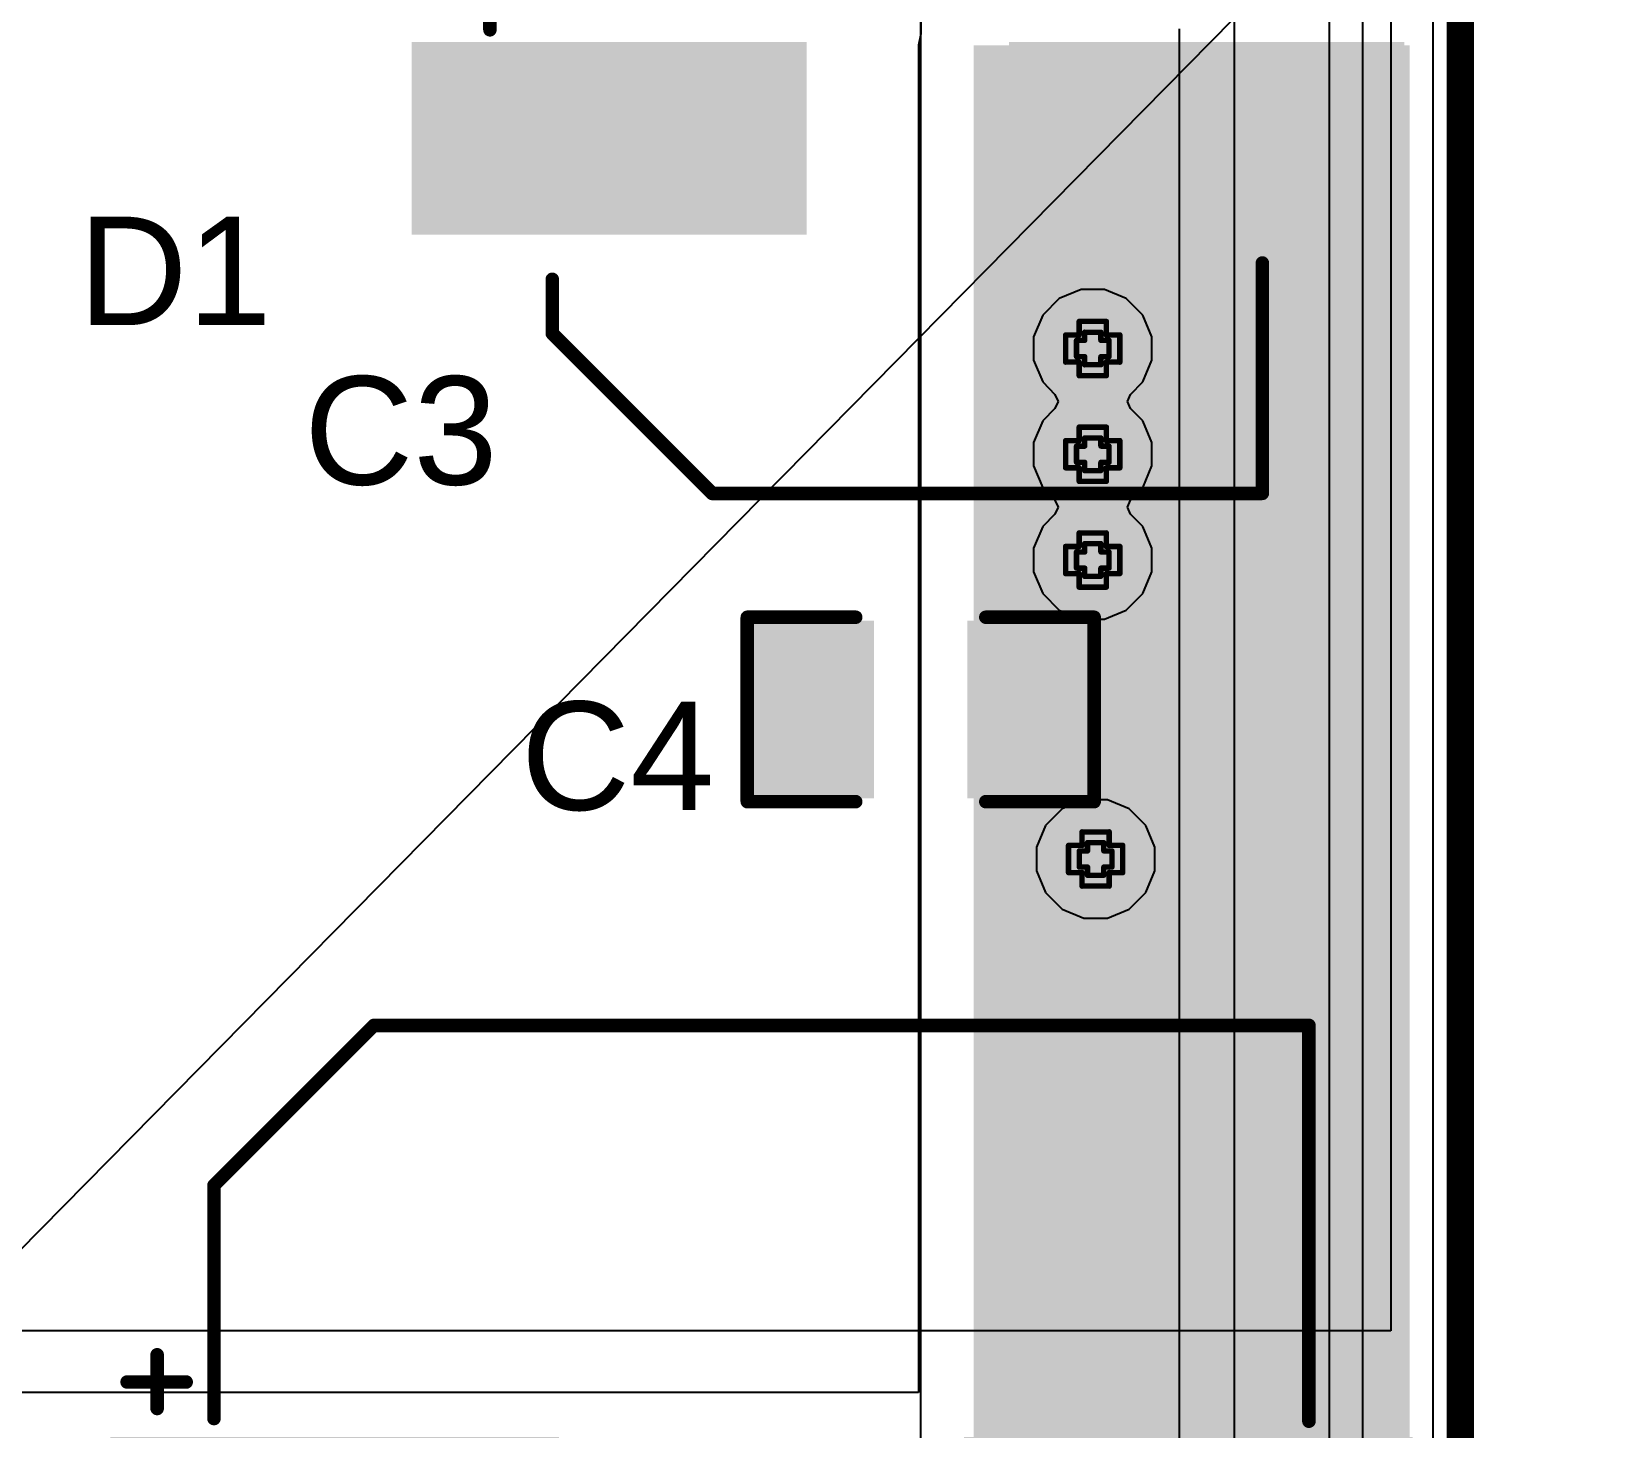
# Model space of a CAD drawing. Header units: inches. Extents: x -3 to 5259, y -3 to 5282.
# Drawn here: x 133.88 to 148.54, y 80.82 to 93.91 of the extents above; entities that cross this region are included whole.
import ezdxf

# ---------------------------------------------------------------- set-up
doc = ezdxf.new("R2010")
doc.units = ezdxf.units.IN
for name, color, linetype in [('Board Outline', 216, 'Continuous'), ('Bottom Layer', 5, 'Continuous'), ('Bottom Solder', 6, 'Continuous'), ('Drill Drawing', 1, 'Continuous'), ('Layer 1', 16, 'Continuous'), ('Layer 2', 76, 'Continuous'), ('Top Layer', 1, 'Continuous'), ('Top Overlay', 2, 'Continuous'), ('Top Paste', 8, 'Continuous'), ('Top Solder', 216, 'Continuous'), ('Via Holes', 16, 'Continuous')]:
    doc.layers.add(name, color=color, linetype=linetype)
doc.styles.add('Arial', font='', dxfattribs={"height": 0.2})
doc.styles.get('Arial').set_extended_font_data('Arial')

# ---------------------------------------------------------------- blocks, each defined once
blk = doc.blocks.new('SON_8_5_6__166')
at = {"layer": 'Top Solder'}
blk.add_line((0.323, 2.338), (-5201.151, 5129.383), dxfattribs=at)
blk = doc.blocks.new('C___0805_279')
at = {"layer": 'Top Layer'}
for points in [[(-1.524, 0.762), (-0.508, 0.762), (-0.508, -0.762), (-1.524, -0.762)], [(0.508, 0.762), (1.524, 0.762), (1.524, -0.762), (0.508, -0.762)]]:
    blk.add_hatch(color=1, dxfattribs=at).paths.add_polyline_path(points)
at = {"layer": 'Top Paste'}
for points in [[(-1.524, 0.762), (-0.508, 0.762), (-0.508, -0.762), (-1.524, -0.762)], [(0.508, 0.762), (1.524, 0.762), (1.524, -0.762), (0.508, -0.762)]]:
    blk.add_hatch(color=8, dxfattribs=at).paths.add_polyline_path(points)
at = {"layer": 'Top Solder'}
for points in [[(-1.594, 0.832), (-0.438, 0.832), (-0.438, -0.832), (-1.594, -0.832)], [(0.438, 0.832), (1.594, 0.832), (1.594, -0.832), (0.438, -0.832)]]:
    blk.add_hatch(color=216, dxfattribs=at).paths.add_polyline_path(points)
at = {"layer": 'Top Overlay'}
for points in [[(-1.626, 0.864, 0.127, 0.127, 0), (-1.626, -0.864, 0.127, 0.127, 0)], [(-0.61, 0.864, 0.127, 0.127, 0), (-1.626, 0.864, 0.127, 0.127, 0)], [(1.626, 0.864, 0.127, 0.127, 0), (0.61, 0.864, 0.127, 0.127, 0)], [(1.626, 0.864, 0.127, 0.127, 0), (1.626, -0.864, 0.127, 0.127, 0)], [(-0.61, -0.864, 0.127, 0.127, 0), (-1.626, -0.864, 0.127, 0.127, 0)], [(1.626, -0.864, 0.127, 0.127, 0), (0.61, -0.864, 0.127, 0.127, 0)]]:
    blk.add_lwpolyline(points, format="xyseb", dxfattribs=at)
for points in [[(-1.657, 0.864, 0.0635, 0.0635, 1), (-1.594, 0.864, 0.0635, 0.0635, 1)], [(-1.657, 0.864, 0.0635, 0.0635, 1), (-1.594, 0.864, 0.0635, 0.0635, 1)], [(-0.641, 0.864, 0.0635, 0.0635, 1), (-0.578, 0.864, 0.0635, 0.0635, 1)], [(0.578, 0.864, 0.0635, 0.0635, 1), (0.641, 0.864, 0.0635, 0.0635, 1)], [(1.594, 0.864, 0.0635, 0.0635, 1), (1.657, 0.864, 0.0635, 0.0635, 1)], [(1.594, 0.864, 0.0635, 0.0635, 1), (1.657, 0.864, 0.0635, 0.0635, 1)], [(-1.657, -0.864, 0.0635, 0.0635, 1), (-1.594, -0.864, 0.0635, 0.0635, 1)], [(-1.657, -0.864, 0.0635, 0.0635, 1), (-1.594, -0.864, 0.0635, 0.0635, 1)], [(-0.641, -0.864, 0.0635, 0.0635, 1), (-0.578, -0.864, 0.0635, 0.0635, 1)], [(0.578, -0.864, 0.0635, 0.0635, 1), (0.641, -0.864, 0.0635, 0.0635, 1)], [(1.594, -0.864, 0.0635, 0.0635, 1), (1.657, -0.864, 0.0635, 0.0635, 1)], [(1.594, -0.864, 0.0635, 0.0635, 1), (1.657, -0.864, 0.0635, 0.0635, 1)]]:
    blk.add_lwpolyline(points, format="xyseb", close=True, dxfattribs=at)
blk = doc.blocks.new('RVT1H470M0607_280')
at = {"layer": 'Top Layer'}
for points in [[(-4.55, 0.8), (-1.05, 0.8), (-1.05, -0.8), (-4.55, -0.8)], [(1.05, 0.8), (4.55, 0.8), (4.55, -0.8), (1.05, -0.8)]]:
    blk.add_hatch(color=1, dxfattribs=at).paths.add_polyline_path(points)
at = {"layer": 'Top Paste'}
for points in [[(-4.55, 0.8), (-1.05, 0.8), (-1.05, -0.8), (-4.55, -0.8)], [(1.05, 0.8), (4.55, 0.8), (4.55, -0.8), (1.05, -0.8)]]:
    blk.add_hatch(color=8, dxfattribs=at).paths.add_polyline_path(points)
at = {"layer": 'Top Solder'}
for points in [[(-4.652, 0.902), (-0.948, 0.902), (-0.948, -0.902), (-4.652, -0.902)], [(0.948, 0.902), (4.652, 0.902), (4.652, -0.902), (0.948, -0.902)]]:
    blk.add_hatch(color=216, dxfattribs=at).paths.add_polyline_path(points)
at = {"layer": 'Top Overlay'}
for points in [[(-3.333, 1.829, 0.127, 0.127, 0), (-1.835, 3.327, 0.127, 0.127, 0)], [(-1.835, 3.327, 0.127, 0.127, 0), (3.321, 3.327, 0.127, 0.127, 0)], [(3.321, 1.168, 0.127, 0.127, 0), (3.321, 3.327, 0.127, 0.127, 0)], [(-3.918, 1.016, 0.127, 0.127, 0), (-3.918, 1.727, 0.127, 0.127, 0)], [(-3.333, 1.321, 0.127, 0.127, 0), (-3.333, 1.829, 0.127, 0.127, 0)], [(-4.273, 1.372, 0.127, 0.127, 0), (-3.562, 1.372, 0.127, 0.127, 0)], [(3.321, -3.327, 0.127, 0.127, 0), (3.321, -1.168, 0.127, 0.127, 0)], [(-3.333, -1.829, 0.127, 0.127, 0), (-3.333, -1.321, 0.127, 0.127, 0)], [(-3.333, -1.829, 0.127, 0.127, 0), (-1.835, -3.327, 0.127, 0.127, 0)], [(-1.835, -3.327, 0.127, 0.127, 0), (3.321, -3.327, 0.127, 0.127, 0)]]:
    blk.add_lwpolyline(points, format="xyseb", dxfattribs=at)
for points in [[(-1.867, 3.327, 0.0635, 0.0635, 1), (-1.803, 3.327, 0.0635, 0.0635, 1)], [(-1.867, 3.327, 0.0635, 0.0635, 1), (-1.803, 3.327, 0.0635, 0.0635, 1)], [(3.29, 3.327, 0.0635, 0.0635, 1), (3.353, 3.327, 0.0635, 0.0635, 1)], [(3.29, 3.327, 0.0635, 0.0635, 1), (3.353, 3.327, 0.0635, 0.0635, 1)], [(-3.949, 1.727, 0.0635, 0.0635, 1), (-3.886, 1.727, 0.0635, 0.0635, 1)], [(-3.365, 1.829, 0.0635, 0.0635, 1), (-3.302, 1.829, 0.0635, 0.0635, 1)], [(-3.365, 1.829, 0.0635, 0.0635, 1), (-3.302, 1.829, 0.0635, 0.0635, 1)], [(-4.305, 1.372, 0.0635, 0.0635, 1), (-4.241, 1.372, 0.0635, 0.0635, 1)], [(-3.594, 1.372, 0.0635, 0.0635, 1), (-3.53, 1.372, 0.0635, 0.0635, 1)], [(-3.365, 1.321, 0.0635, 0.0635, 1), (-3.302, 1.321, 0.0635, 0.0635, 1)], [(3.29, 1.168, 0.0635, 0.0635, 1), (3.353, 1.168, 0.0635, 0.0635, 1)], [(-3.949, 1.016, 0.0635, 0.0635, 1), (-3.886, 1.016, 0.0635, 0.0635, 1)], [(3.29, -1.168, 0.0635, 0.0635, 1), (3.353, -1.168, 0.0635, 0.0635, 1)], [(-3.365, -1.321, 0.0635, 0.0635, 1), (-3.302, -1.321, 0.0635, 0.0635, 1)], [(-3.365, -1.829, 0.0635, 0.0635, 1), (-3.302, -1.829, 0.0635, 0.0635, 1)], [(-3.365, -1.829, 0.0635, 0.0635, 1), (-3.302, -1.829, 0.0635, 0.0635, 1)], [(-1.867, -3.327, 0.0635, 0.0635, 1), (-1.803, -3.327, 0.0635, 0.0635, 1)], [(-1.867, -3.327, 0.0635, 0.0635, 1), (-1.803, -3.327, 0.0635, 0.0635, 1)], [(3.29, -3.327, 0.0635, 0.0635, 1), (3.353, -3.327, 0.0635, 0.0635, 1)], [(3.29, -3.327, 0.0635, 0.0635, 1), (3.353, -3.327, 0.0635, 0.0635, 1)]]:
    blk.add_lwpolyline(points, format="xyseb", close=True, dxfattribs=at)
blk = doc.blocks.new('UCD_220_F_10__D___282')
at = {"layer": 'Top Layer'}
for points in [[(-6, 1.25), (-2, 1.25), (-2, -1.25), (-6, -1.25)], [(2, 1.25), (6, 1.25), (6, -1.25), (2, -1.25)]]:
    blk.add_hatch(color=1, dxfattribs=at).paths.add_polyline_path(points)
at = {"layer": 'Top Paste'}
for points in [[(-6, 1.25), (-2, 1.25), (-2, -1.25), (-6, -1.25)], [(2, 1.25), (6, 1.25), (6, -1.25), (2, -1.25)]]:
    blk.add_hatch(color=8, dxfattribs=at).paths.add_polyline_path(points)
at = {"layer": 'Top Solder'}
for points in [[(-6.102, 1.352), (-1.898, 1.352), (-1.898, -1.352), (-6.102, -1.352)], [(1.898, 1.352), (6.102, 1.352), (6.102, -1.352), (1.898, -1.352)]]:
    blk.add_hatch(color=216, dxfattribs=at).paths.add_polyline_path(points)
at = {"layer": 'Top Overlay'}
for points in [[(-5.131, 3.708, 0.127, 0.127, 0), (-3.632, 5.207, 0.127, 0.127, 0)], [(-3.632, 5.207, 0.127, 0.127, 0), (5.131, 5.207, 0.127, 0.127, 0)], [(5.131, 1.499, 0.127, 0.127, 0), (5.131, 5.207, 0.127, 0.127, 0)], [(-5.131, 1.524, 0.127, 0.127, 0), (-5.131, 3.708, 0.127, 0.127, 0)], [(-5.664, 1.618, 0.127, 0.127, 0), (-5.664, 2.121, 0.127, 0.127, 0)], [(-5.946, 1.866, 0.127, 0.127, 0), (-5.392, 1.866, 0.127, 0.127, 0)], [(-5.131, -3.708, 0.127, 0.127, 0), (-5.131, -1.524, 0.127, 0.127, 0)], [(5.131, -5.207, 0.127, 0.127, 0), (5.131, -1.499, 0.127, 0.127, 0)], [(-5.131, -3.708, 0.127, 0.127, 0), (-3.632, -5.207, 0.127, 0.127, 0)], [(-3.632, -5.207, 0.127, 0.127, 0), (5.131, -5.207, 0.127, 0.127, 0)]]:
    blk.add_lwpolyline(points, format="xyseb", dxfattribs=at)
for points in [[(-3.664, 5.207, 0.0635, 0.0635, 1), (-3.6, 5.207, 0.0635, 0.0635, 1)], [(-3.664, 5.207, 0.0635, 0.0635, 1), (-3.6, 5.207, 0.0635, 0.0635, 1)], [(5.099, 5.207, 0.0635, 0.0635, 1), (5.163, 5.207, 0.0635, 0.0635, 1)], [(5.099, 5.207, 0.0635, 0.0635, 1), (5.163, 5.207, 0.0635, 0.0635, 1)], [(-5.163, 3.708, 0.0635, 0.0635, 1), (-5.099, 3.708, 0.0635, 0.0635, 1)], [(-5.163, 3.708, 0.0635, 0.0635, 1), (-5.099, 3.708, 0.0635, 0.0635, 1)], [(-5.696, 2.121, 0.0635, 0.0635, 1), (-5.632, 2.121, 0.0635, 0.0635, 1)], [(-5.977, 1.866, 0.0635, 0.0635, 1), (-5.914, 1.866, 0.0635, 0.0635, 1)], [(-5.424, 1.866, 0.0635, 0.0635, 1), (-5.36, 1.866, 0.0635, 0.0635, 1)], [(-5.696, 1.618, 0.0635, 0.0635, 1), (-5.632, 1.618, 0.0635, 0.0635, 1)], [(-5.163, 1.524, 0.0635, 0.0635, 1), (-5.099, 1.524, 0.0635, 0.0635, 1)], [(5.099, 1.499, 0.0635, 0.0635, 1), (5.163, 1.499, 0.0635, 0.0635, 1)], [(-5.163, -1.524, 0.0635, 0.0635, 1), (-5.099, -1.524, 0.0635, 0.0635, 1)], [(5.099, -1.499, 0.0635, 0.0635, 1), (5.163, -1.499, 0.0635, 0.0635, 1)], [(-5.163, -3.708, 0.0635, 0.0635, 1), (-5.099, -3.708, 0.0635, 0.0635, 1)], [(-5.163, -3.708, 0.0635, 0.0635, 1), (-5.099, -3.708, 0.0635, 0.0635, 1)], [(-3.664, -5.207, 0.0635, 0.0635, 1), (-3.6, -5.207, 0.0635, 0.0635, 1)], [(-3.664, -5.207, 0.0635, 0.0635, 1), (-3.6, -5.207, 0.0635, 0.0635, 1)], [(5.099, -5.207, 0.0635, 0.0635, 1), (5.163, -5.207, 0.0635, 0.0635, 1)], [(5.099, -5.207, 0.0635, 0.0635, 1), (5.163, -5.207, 0.0635, 0.0635, 1)]]:
    blk.add_lwpolyline(points, format="xyseb", close=True, dxfattribs=at)

msp = doc.modelspace()

# ---------------------------------------------------------------- hatches: boundary and pattern name
at = {"layer": 'Bottom Layer'}
h = msp.add_hatch(color=5, dxfattribs=at)
edge = h.paths.add_edge_path()
edge.add_arc((143.833, 90.937), 0.3, 0, 360)
h = msp.add_hatch(color=5, dxfattribs=at)
edge = h.paths.add_edge_path()
edge.add_arc((143.833, 89.947), 0.3, 0, 360)
h = msp.add_hatch(color=5, dxfattribs=at)
edge = h.paths.add_edge_path()
edge.add_arc((143.833, 88.956), 0.3, 0, 360)
h = msp.add_hatch(color=5, dxfattribs=at)
edge = h.paths.add_edge_path()
edge.add_arc((143.86, 86.155), 0.3, 0, 360)
at = {"layer": 'Bottom Solder'}
h = msp.add_hatch(color=6, dxfattribs=at)
edge = h.paths.add_edge_path()
edge.add_arc((143.833, 90.937), 0.402, 0, 360)
h = msp.add_hatch(color=6, dxfattribs=at)
edge = h.paths.add_edge_path()
edge.add_arc((143.833, 89.947), 0.402, 0, 360)
h = msp.add_hatch(color=6, dxfattribs=at)
edge = h.paths.add_edge_path()
edge.add_arc((143.833, 88.956), 0.402, 0, 360)
h = msp.add_hatch(color=6, dxfattribs=at)
edge = h.paths.add_edge_path()
edge.add_arc((143.86, 86.155), 0.402, 0, 360)
at = {"layer": 'Layer 1'}
h = msp.add_hatch(color=16, dxfattribs=at)
edge = h.paths.add_edge_path()
edge.add_arc((143.833, 90.937), 0.3, 0, 360)
h = msp.add_hatch(color=16, dxfattribs=at)
edge = h.paths.add_edge_path()
edge.add_arc((143.833, 89.947), 0.3, 0, 360)
h = msp.add_hatch(color=16, dxfattribs=at)
edge = h.paths.add_edge_path()
edge.add_arc((143.833, 88.956), 0.3, 0, 360)
h = msp.add_hatch(color=16, dxfattribs=at)
edge = h.paths.add_edge_path()
edge.add_arc((143.86, 86.155), 0.3, 0, 360)
at = {"layer": 'Layer 2'}
h = msp.add_hatch(color=76, dxfattribs=at)
edge = h.paths.add_edge_path()
edge.add_arc((143.833, 90.937), 0.3, 0, 360)
h = msp.add_hatch(color=76, dxfattribs=at)
edge = h.paths.add_edge_path()
edge.add_arc((143.833, 89.947), 0.3, 0, 360)
h = msp.add_hatch(color=76, dxfattribs=at)
edge = h.paths.add_edge_path()
edge.add_arc((143.833, 88.956), 0.3, 0, 360)
h = msp.add_hatch(color=76, dxfattribs=at)
edge = h.paths.add_edge_path()
edge.add_arc((143.86, 86.155), 0.3, 0, 360)
at = {"layer": 'Top Layer'}
msp.add_hatch(color=1, dxfattribs=at).paths.add_polyline_path([(142.717, 67.172), (146.802, 67.172), (146.802, 93.778), (142.717, 93.778)])
h = msp.add_hatch(color=1, dxfattribs=at)
edge = h.paths.add_edge_path()
edge.add_arc((143.833, 90.937), 0.3, 0, 360)
h = msp.add_hatch(color=1, dxfattribs=at)
edge = h.paths.add_edge_path()
edge.add_arc((143.833, 89.947), 0.3, 0, 360)
h = msp.add_hatch(color=1, dxfattribs=at)
edge = h.paths.add_edge_path()
edge.add_arc((143.833, 88.956), 0.3, 0, 360)
h = msp.add_hatch(color=1, dxfattribs=at)
edge = h.paths.add_edge_path()
edge.add_arc((143.86, 86.155), 0.3, 0, 360)
at = {"layer": 'Top Solder'}
h = msp.add_hatch(color=216, dxfattribs=at)
edge = h.paths.add_edge_path()
edge.add_arc((143.833, 90.937), 0.402, 0, 360)
h = msp.add_hatch(color=216, dxfattribs=at)
edge = h.paths.add_edge_path()
edge.add_arc((143.833, 89.947), 0.402, 0, 360)
h = msp.add_hatch(color=216, dxfattribs=at)
edge = h.paths.add_edge_path()
edge.add_arc((143.833, 88.956), 0.402, 0, 360)
h = msp.add_hatch(color=216, dxfattribs=at)
edge = h.paths.add_edge_path()
edge.add_arc((143.86, 86.155), 0.402, 0, 360)
at = {"layer": 'Via Holes'}
h = msp.add_hatch(color=7, dxfattribs=at)
edge = h.paths.add_edge_path()
edge.add_arc((143.833, 90.937), 0.15, 0, 360)
h = msp.add_hatch(color=7, dxfattribs=at)
edge = h.paths.add_edge_path()
edge.add_arc((143.833, 89.947), 0.15, 0, 360)
h = msp.add_hatch(color=7, dxfattribs=at)
edge = h.paths.add_edge_path()
edge.add_arc((143.833, 88.956), 0.15, 0, 360)
h = msp.add_hatch(color=7, dxfattribs=at)
edge = h.paths.add_edge_path()
edge.add_arc((143.86, 86.155), 0.15, 0, 360)

# ---------------------------------------------------------------- linework, layer by layer
at = {"layer": 'Board Outline'}
msp.add_lwpolyline([(147.278, -2.722, 0.254, 0.254, 0), (147.278, 107.278, 0.254, 0.254, 0)], format="xyseb", dxfattribs=at)
at = {"layer": 'Bottom Layer'}
for p, q in [((146.362, 99.407), (146.362, 5.17)), ((146.05, 99.196), (146.05, 5.375))]:
    msp.add_line(p, q, dxfattribs=at)
at = {"layer": 'Drill Drawing'}
for points in [[(143.706, 91.064, 0.0508, 0.0508, 0), (143.706, 91.191, 0.0508, 0.0508, 0)], [(143.706, 91.191, 0.0508, 0.0508, 0), (143.96, 91.191, 0.0508, 0.0508, 0)], [(143.96, 91.064, 0.0508, 0.0508, 0), (143.96, 91.191, 0.0508, 0.0508, 0)], [(143.579, 90.81, 0.0508, 0.0508, 0), (143.579, 91.064, 0.0508, 0.0508, 0)], [(143.579, 91.064, 0.0508, 0.0508, 0), (143.706, 91.064, 0.0508, 0.0508, 0)], [(143.681, 90.861, 0.0508, 0.0508, 0), (143.681, 91.014, 0.0508, 0.0508, 0)], [(143.681, 91.014, 0.0508, 0.0508, 0), (143.757, 91.014, 0.0508, 0.0508, 0)], [(143.757, 91.014, 0.0508, 0.0508, 0), (143.757, 91.09, 0.0508, 0.0508, 0)], [(143.757, 91.09, 0.0508, 0.0508, 0), (143.909, 91.09, 0.0508, 0.0508, 0)], [(143.909, 91.014, 0.0508, 0.0508, 0), (143.909, 91.09, 0.0508, 0.0508, 0)], [(143.909, 91.014, 0.0508, 0.0508, 0), (143.986, 91.014, 0.0508, 0.0508, 0)], [(143.96, 91.064, 0.0508, 0.0508, 0), (144.087, 91.064, 0.0508, 0.0508, 0)], [(143.986, 90.861, 0.0508, 0.0508, 0), (143.986, 91.014, 0.0508, 0.0508, 0)], [(144.087, 90.81, 0.0508, 0.0508, 0), (144.087, 91.064, 0.0508, 0.0508, 0)], [(143.681, 90.861, 0.0508, 0.0508, 0), (143.757, 90.861, 0.0508, 0.0508, 0)], [(143.757, 90.785, 0.0508, 0.0508, 0), (143.757, 90.861, 0.0508, 0.0508, 0)], [(143.909, 90.861, 0.0508, 0.0508, 0), (143.986, 90.861, 0.0508, 0.0508, 0)], [(143.909, 90.785, 0.0508, 0.0508, 0), (143.909, 90.861, 0.0508, 0.0508, 0)], [(143.579, 90.81, 0.0508, 0.0508, 0), (143.706, 90.81, 0.0508, 0.0508, 0)], [(143.706, 90.683, 0.0508, 0.0508, 0), (143.706, 90.81, 0.0508, 0.0508, 0)], [(143.706, 90.683, 0.0508, 0.0508, 0), (143.96, 90.683, 0.0508, 0.0508, 0)], [(143.757, 90.785, 0.0508, 0.0508, 0), (143.909, 90.785, 0.0508, 0.0508, 0)], [(143.96, 90.81, 0.0508, 0.0508, 0), (144.087, 90.81, 0.0508, 0.0508, 0)], [(143.96, 90.683, 0.0508, 0.0508, 0), (143.96, 90.81, 0.0508, 0.0508, 0)], [(143.706, 90.074, 0.0508, 0.0508, 0), (143.706, 90.201, 0.0508, 0.0508, 0)], [(143.706, 90.201, 0.0508, 0.0508, 0), (143.96, 90.201, 0.0508, 0.0508, 0)], [(143.757, 90.023, 0.0508, 0.0508, 0), (143.757, 90.099, 0.0508, 0.0508, 0)], [(143.757, 90.099, 0.0508, 0.0508, 0), (143.909, 90.099, 0.0508, 0.0508, 0)], [(143.909, 90.023, 0.0508, 0.0508, 0), (143.909, 90.099, 0.0508, 0.0508, 0)], [(143.96, 90.074, 0.0508, 0.0508, 0), (143.96, 90.201, 0.0508, 0.0508, 0)], [(143.579, 89.82, 0.0508, 0.0508, 0), (143.579, 90.074, 0.0508, 0.0508, 0)], [(143.579, 90.074, 0.0508, 0.0508, 0), (143.706, 90.074, 0.0508, 0.0508, 0)], [(143.681, 89.871, 0.0508, 0.0508, 0), (143.681, 90.023, 0.0508, 0.0508, 0)], [(143.681, 90.023, 0.0508, 0.0508, 0), (143.757, 90.023, 0.0508, 0.0508, 0)], [(143.909, 90.023, 0.0508, 0.0508, 0), (143.986, 90.023, 0.0508, 0.0508, 0)], [(143.96, 90.074, 0.0508, 0.0508, 0), (144.087, 90.074, 0.0508, 0.0508, 0)], [(143.986, 89.871, 0.0508, 0.0508, 0), (143.986, 90.023, 0.0508, 0.0508, 0)], [(144.087, 89.82, 0.0508, 0.0508, 0), (144.087, 90.074, 0.0508, 0.0508, 0)], [(143.579, 89.82, 0.0508, 0.0508, 0), (143.706, 89.82, 0.0508, 0.0508, 0)], [(143.681, 89.871, 0.0508, 0.0508, 0), (143.757, 89.871, 0.0508, 0.0508, 0)], [(143.706, 89.693, 0.0508, 0.0508, 0), (143.706, 89.82, 0.0508, 0.0508, 0)], [(143.757, 89.794, 0.0508, 0.0508, 0), (143.757, 89.871, 0.0508, 0.0508, 0)], [(143.909, 89.871, 0.0508, 0.0508, 0), (143.986, 89.871, 0.0508, 0.0508, 0)], [(143.909, 89.794, 0.0508, 0.0508, 0), (143.909, 89.871, 0.0508, 0.0508, 0)], [(143.96, 89.82, 0.0508, 0.0508, 0), (144.087, 89.82, 0.0508, 0.0508, 0)], [(143.96, 89.693, 0.0508, 0.0508, 0), (143.96, 89.82, 0.0508, 0.0508, 0)], [(143.706, 89.693, 0.0508, 0.0508, 0), (143.96, 89.693, 0.0508, 0.0508, 0)], [(143.757, 89.794, 0.0508, 0.0508, 0), (143.909, 89.794, 0.0508, 0.0508, 0)], [(143.579, 88.829, 0.0508, 0.0508, 0), (143.579, 89.083, 0.0508, 0.0508, 0)], [(143.579, 89.083, 0.0508, 0.0508, 0), (143.706, 89.083, 0.0508, 0.0508, 0)], [(143.706, 89.083, 0.0508, 0.0508, 0), (143.706, 89.21, 0.0508, 0.0508, 0)], [(143.706, 89.21, 0.0508, 0.0508, 0), (143.96, 89.21, 0.0508, 0.0508, 0)], [(143.757, 89.032, 0.0508, 0.0508, 0), (143.757, 89.109, 0.0508, 0.0508, 0)], [(143.757, 89.109, 0.0508, 0.0508, 0), (143.909, 89.109, 0.0508, 0.0508, 0)], [(143.909, 89.032, 0.0508, 0.0508, 0), (143.909, 89.109, 0.0508, 0.0508, 0)], [(143.96, 89.083, 0.0508, 0.0508, 0), (143.96, 89.21, 0.0508, 0.0508, 0)], [(143.96, 89.083, 0.0508, 0.0508, 0), (144.087, 89.083, 0.0508, 0.0508, 0)], [(144.087, 88.829, 0.0508, 0.0508, 0), (144.087, 89.083, 0.0508, 0.0508, 0)], [(143.681, 88.88, 0.0508, 0.0508, 0), (143.681, 89.032, 0.0508, 0.0508, 0)], [(143.681, 89.032, 0.0508, 0.0508, 0), (143.757, 89.032, 0.0508, 0.0508, 0)], [(143.909, 89.032, 0.0508, 0.0508, 0), (143.986, 89.032, 0.0508, 0.0508, 0)], [(143.986, 88.88, 0.0508, 0.0508, 0), (143.986, 89.032, 0.0508, 0.0508, 0)], [(143.579, 88.829, 0.0508, 0.0508, 0), (143.706, 88.829, 0.0508, 0.0508, 0)], [(143.681, 88.88, 0.0508, 0.0508, 0), (143.757, 88.88, 0.0508, 0.0508, 0)], [(143.706, 88.702, 0.0508, 0.0508, 0), (143.706, 88.829, 0.0508, 0.0508, 0)], [(143.757, 88.804, 0.0508, 0.0508, 0), (143.757, 88.88, 0.0508, 0.0508, 0)], [(143.757, 88.804, 0.0508, 0.0508, 0), (143.909, 88.804, 0.0508, 0.0508, 0)], [(143.909, 88.88, 0.0508, 0.0508, 0), (143.986, 88.88, 0.0508, 0.0508, 0)], [(143.909, 88.804, 0.0508, 0.0508, 0), (143.909, 88.88, 0.0508, 0.0508, 0)], [(143.96, 88.829, 0.0508, 0.0508, 0), (144.087, 88.829, 0.0508, 0.0508, 0)], [(143.96, 88.702, 0.0508, 0.0508, 0), (143.96, 88.829, 0.0508, 0.0508, 0)], [(143.706, 88.702, 0.0508, 0.0508, 0), (143.96, 88.702, 0.0508, 0.0508, 0)], [(143.606, 86.028, 0.0508, 0.0508, 0), (143.606, 86.282, 0.0508, 0.0508, 0)], [(143.606, 86.282, 0.0508, 0.0508, 0), (143.733, 86.282, 0.0508, 0.0508, 0)], [(143.733, 86.282, 0.0508, 0.0508, 0), (143.733, 86.409, 0.0508, 0.0508, 0)], [(143.733, 86.409, 0.0508, 0.0508, 0), (143.987, 86.409, 0.0508, 0.0508, 0)], [(143.784, 86.231, 0.0508, 0.0508, 0), (143.784, 86.308, 0.0508, 0.0508, 0)], [(143.784, 86.308, 0.0508, 0.0508, 0), (143.936, 86.308, 0.0508, 0.0508, 0)], [(143.936, 86.231, 0.0508, 0.0508, 0), (143.936, 86.308, 0.0508, 0.0508, 0)], [(143.987, 86.282, 0.0508, 0.0508, 0), (143.987, 86.409, 0.0508, 0.0508, 0)], [(143.987, 86.282, 0.0508, 0.0508, 0), (144.114, 86.282, 0.0508, 0.0508, 0)], [(144.114, 86.028, 0.0508, 0.0508, 0), (144.114, 86.282, 0.0508, 0.0508, 0)], [(143.708, 86.079, 0.0508, 0.0508, 0), (143.708, 86.231, 0.0508, 0.0508, 0)], [(143.708, 86.231, 0.0508, 0.0508, 0), (143.784, 86.231, 0.0508, 0.0508, 0)], [(143.936, 86.231, 0.0508, 0.0508, 0), (144.013, 86.231, 0.0508, 0.0508, 0)], [(144.013, 86.079, 0.0508, 0.0508, 0), (144.013, 86.231, 0.0508, 0.0508, 0)], [(143.606, 86.028, 0.0508, 0.0508, 0), (143.733, 86.028, 0.0508, 0.0508, 0)], [(143.708, 86.079, 0.0508, 0.0508, 0), (143.784, 86.079, 0.0508, 0.0508, 0)], [(143.733, 85.901, 0.0508, 0.0508, 0), (143.733, 86.028, 0.0508, 0.0508, 0)], [(143.784, 86.003, 0.0508, 0.0508, 0), (143.784, 86.079, 0.0508, 0.0508, 0)], [(143.784, 86.003, 0.0508, 0.0508, 0), (143.936, 86.003, 0.0508, 0.0508, 0)], [(143.936, 86.079, 0.0508, 0.0508, 0), (144.013, 86.079, 0.0508, 0.0508, 0)], [(143.936, 86.003, 0.0508, 0.0508, 0), (143.936, 86.079, 0.0508, 0.0508, 0)], [(143.987, 86.028, 0.0508, 0.0508, 0), (144.114, 86.028, 0.0508, 0.0508, 0)], [(143.987, 85.901, 0.0508, 0.0508, 0), (143.987, 86.028, 0.0508, 0.0508, 0)], [(143.733, 85.901, 0.0508, 0.0508, 0), (143.987, 85.901, 0.0508, 0.0508, 0)]]:
    msp.add_lwpolyline(points, format="xyseb", dxfattribs=at)
for points in [[(143.693, 91.191, 0.0254, 0.0254, 1), (143.719, 91.191, 0.0254, 0.0254, 1)], [(143.693, 91.191, 0.0254, 0.0254, 1), (143.719, 91.191, 0.0254, 0.0254, 1)], [(143.947, 91.191, 0.0254, 0.0254, 1), (143.973, 91.191, 0.0254, 0.0254, 1)], [(143.947, 91.191, 0.0254, 0.0254, 1), (143.973, 91.191, 0.0254, 0.0254, 1)], [(143.566, 91.064, 0.0254, 0.0254, 1), (143.592, 91.064, 0.0254, 0.0254, 1)], [(143.566, 91.064, 0.0254, 0.0254, 1), (143.592, 91.064, 0.0254, 0.0254, 1)], [(143.668, 91.014, 0.0254, 0.0254, 1), (143.693, 91.014, 0.0254, 0.0254, 1)], [(143.668, 91.014, 0.0254, 0.0254, 1), (143.693, 91.014, 0.0254, 0.0254, 1)], [(143.693, 91.064, 0.0254, 0.0254, 1), (143.719, 91.064, 0.0254, 0.0254, 1)], [(143.693, 91.064, 0.0254, 0.0254, 1), (143.719, 91.064, 0.0254, 0.0254, 1)], [(143.744, 91.09, 0.0254, 0.0254, 1), (143.77, 91.09, 0.0254, 0.0254, 1)], [(143.744, 91.09, 0.0254, 0.0254, 1), (143.77, 91.09, 0.0254, 0.0254, 1)], [(143.744, 91.014, 0.0254, 0.0254, 1), (143.77, 91.014, 0.0254, 0.0254, 1)], [(143.744, 91.014, 0.0254, 0.0254, 1), (143.77, 91.014, 0.0254, 0.0254, 1)], [(143.897, 91.09, 0.0254, 0.0254, 1), (143.922, 91.09, 0.0254, 0.0254, 1)], [(143.897, 91.09, 0.0254, 0.0254, 1), (143.922, 91.09, 0.0254, 0.0254, 1)], [(143.897, 91.014, 0.0254, 0.0254, 1), (143.922, 91.014, 0.0254, 0.0254, 1)], [(143.897, 91.014, 0.0254, 0.0254, 1), (143.922, 91.014, 0.0254, 0.0254, 1)], [(143.947, 91.064, 0.0254, 0.0254, 1), (143.973, 91.064, 0.0254, 0.0254, 1)], [(143.947, 91.064, 0.0254, 0.0254, 1), (143.973, 91.064, 0.0254, 0.0254, 1)], [(143.973, 91.014, 0.0254, 0.0254, 1), (143.998, 91.014, 0.0254, 0.0254, 1)], [(143.973, 91.014, 0.0254, 0.0254, 1), (143.998, 91.014, 0.0254, 0.0254, 1)], [(144.074, 91.064, 0.0254, 0.0254, 1), (144.1, 91.064, 0.0254, 0.0254, 1)], [(144.074, 91.064, 0.0254, 0.0254, 1), (144.1, 91.064, 0.0254, 0.0254, 1)], [(143.668, 90.861, 0.0254, 0.0254, 1), (143.693, 90.861, 0.0254, 0.0254, 1)], [(143.668, 90.861, 0.0254, 0.0254, 1), (143.693, 90.861, 0.0254, 0.0254, 1)], [(143.744, 90.861, 0.0254, 0.0254, 1), (143.77, 90.861, 0.0254, 0.0254, 1)], [(143.744, 90.861, 0.0254, 0.0254, 1), (143.77, 90.861, 0.0254, 0.0254, 1)], [(143.897, 90.861, 0.0254, 0.0254, 1), (143.922, 90.861, 0.0254, 0.0254, 1)], [(143.897, 90.861, 0.0254, 0.0254, 1), (143.922, 90.861, 0.0254, 0.0254, 1)], [(143.973, 90.861, 0.0254, 0.0254, 1), (143.998, 90.861, 0.0254, 0.0254, 1)], [(143.973, 90.861, 0.0254, 0.0254, 1), (143.998, 90.861, 0.0254, 0.0254, 1)], [(143.566, 90.81, 0.0254, 0.0254, 1), (143.592, 90.81, 0.0254, 0.0254, 1)], [(143.566, 90.81, 0.0254, 0.0254, 1), (143.592, 90.81, 0.0254, 0.0254, 1)], [(143.693, 90.81, 0.0254, 0.0254, 1), (143.719, 90.81, 0.0254, 0.0254, 1)], [(143.693, 90.81, 0.0254, 0.0254, 1), (143.719, 90.81, 0.0254, 0.0254, 1)], [(143.693, 90.683, 0.0254, 0.0254, 1), (143.719, 90.683, 0.0254, 0.0254, 1)], [(143.693, 90.683, 0.0254, 0.0254, 1), (143.719, 90.683, 0.0254, 0.0254, 1)], [(143.744, 90.785, 0.0254, 0.0254, 1), (143.77, 90.785, 0.0254, 0.0254, 1)], [(143.744, 90.785, 0.0254, 0.0254, 1), (143.77, 90.785, 0.0254, 0.0254, 1)], [(143.897, 90.785, 0.0254, 0.0254, 1), (143.922, 90.785, 0.0254, 0.0254, 1)], [(143.897, 90.785, 0.0254, 0.0254, 1), (143.922, 90.785, 0.0254, 0.0254, 1)], [(143.947, 90.81, 0.0254, 0.0254, 1), (143.973, 90.81, 0.0254, 0.0254, 1)], [(143.947, 90.81, 0.0254, 0.0254, 1), (143.973, 90.81, 0.0254, 0.0254, 1)], [(143.947, 90.683, 0.0254, 0.0254, 1), (143.973, 90.683, 0.0254, 0.0254, 1)], [(143.947, 90.683, 0.0254, 0.0254, 1), (143.973, 90.683, 0.0254, 0.0254, 1)], [(144.074, 90.81, 0.0254, 0.0254, 1), (144.1, 90.81, 0.0254, 0.0254, 1)], [(144.074, 90.81, 0.0254, 0.0254, 1), (144.1, 90.81, 0.0254, 0.0254, 1)], [(143.693, 90.201, 0.0254, 0.0254, 1), (143.719, 90.201, 0.0254, 0.0254, 1)], [(143.693, 90.201, 0.0254, 0.0254, 1), (143.719, 90.201, 0.0254, 0.0254, 1)], [(143.744, 90.099, 0.0254, 0.0254, 1), (143.77, 90.099, 0.0254, 0.0254, 1)], [(143.744, 90.099, 0.0254, 0.0254, 1), (143.77, 90.099, 0.0254, 0.0254, 1)], [(143.897, 90.099, 0.0254, 0.0254, 1), (143.922, 90.099, 0.0254, 0.0254, 1)], [(143.897, 90.099, 0.0254, 0.0254, 1), (143.922, 90.099, 0.0254, 0.0254, 1)], [(143.947, 90.201, 0.0254, 0.0254, 1), (143.973, 90.201, 0.0254, 0.0254, 1)], [(143.947, 90.201, 0.0254, 0.0254, 1), (143.973, 90.201, 0.0254, 0.0254, 1)], [(143.566, 90.074, 0.0254, 0.0254, 1), (143.592, 90.074, 0.0254, 0.0254, 1)], [(143.566, 90.074, 0.0254, 0.0254, 1), (143.592, 90.074, 0.0254, 0.0254, 1)], [(143.668, 90.023, 0.0254, 0.0254, 1), (143.693, 90.023, 0.0254, 0.0254, 1)], [(143.668, 90.023, 0.0254, 0.0254, 1), (143.693, 90.023, 0.0254, 0.0254, 1)], [(143.693, 90.074, 0.0254, 0.0254, 1), (143.719, 90.074, 0.0254, 0.0254, 1)], [(143.693, 90.074, 0.0254, 0.0254, 1), (143.719, 90.074, 0.0254, 0.0254, 1)], [(143.744, 90.023, 0.0254, 0.0254, 1), (143.77, 90.023, 0.0254, 0.0254, 1)], [(143.744, 90.023, 0.0254, 0.0254, 1), (143.77, 90.023, 0.0254, 0.0254, 1)], [(143.897, 90.023, 0.0254, 0.0254, 1), (143.922, 90.023, 0.0254, 0.0254, 1)], [(143.897, 90.023, 0.0254, 0.0254, 1), (143.922, 90.023, 0.0254, 0.0254, 1)], [(143.947, 90.074, 0.0254, 0.0254, 1), (143.973, 90.074, 0.0254, 0.0254, 1)], [(143.947, 90.074, 0.0254, 0.0254, 1), (143.973, 90.074, 0.0254, 0.0254, 1)], [(143.973, 90.023, 0.0254, 0.0254, 1), (143.998, 90.023, 0.0254, 0.0254, 1)], [(143.973, 90.023, 0.0254, 0.0254, 1), (143.998, 90.023, 0.0254, 0.0254, 1)], [(144.074, 90.074, 0.0254, 0.0254, 1), (144.1, 90.074, 0.0254, 0.0254, 1)], [(144.074, 90.074, 0.0254, 0.0254, 1), (144.1, 90.074, 0.0254, 0.0254, 1)], [(143.566, 89.82, 0.0254, 0.0254, 1), (143.592, 89.82, 0.0254, 0.0254, 1)], [(143.566, 89.82, 0.0254, 0.0254, 1), (143.592, 89.82, 0.0254, 0.0254, 1)], [(143.668, 89.871, 0.0254, 0.0254, 1), (143.693, 89.871, 0.0254, 0.0254, 1)], [(143.668, 89.871, 0.0254, 0.0254, 1), (143.693, 89.871, 0.0254, 0.0254, 1)], [(143.693, 89.82, 0.0254, 0.0254, 1), (143.719, 89.82, 0.0254, 0.0254, 1)], [(143.693, 89.82, 0.0254, 0.0254, 1), (143.719, 89.82, 0.0254, 0.0254, 1)], [(143.744, 89.871, 0.0254, 0.0254, 1), (143.77, 89.871, 0.0254, 0.0254, 1)], [(143.744, 89.871, 0.0254, 0.0254, 1), (143.77, 89.871, 0.0254, 0.0254, 1)], [(143.897, 89.871, 0.0254, 0.0254, 1), (143.922, 89.871, 0.0254, 0.0254, 1)], [(143.897, 89.871, 0.0254, 0.0254, 1), (143.922, 89.871, 0.0254, 0.0254, 1)], [(143.947, 89.82, 0.0254, 0.0254, 1), (143.973, 89.82, 0.0254, 0.0254, 1)], [(143.947, 89.82, 0.0254, 0.0254, 1), (143.973, 89.82, 0.0254, 0.0254, 1)], [(143.973, 89.871, 0.0254, 0.0254, 1), (143.998, 89.871, 0.0254, 0.0254, 1)], [(143.973, 89.871, 0.0254, 0.0254, 1), (143.998, 89.871, 0.0254, 0.0254, 1)], [(144.074, 89.82, 0.0254, 0.0254, 1), (144.1, 89.82, 0.0254, 0.0254, 1)], [(144.074, 89.82, 0.0254, 0.0254, 1), (144.1, 89.82, 0.0254, 0.0254, 1)], [(143.693, 89.693, 0.0254, 0.0254, 1), (143.719, 89.693, 0.0254, 0.0254, 1)], [(143.693, 89.693, 0.0254, 0.0254, 1), (143.719, 89.693, 0.0254, 0.0254, 1)], [(143.744, 89.794, 0.0254, 0.0254, 1), (143.77, 89.794, 0.0254, 0.0254, 1)], [(143.744, 89.794, 0.0254, 0.0254, 1), (143.77, 89.794, 0.0254, 0.0254, 1)], [(143.897, 89.794, 0.0254, 0.0254, 1), (143.922, 89.794, 0.0254, 0.0254, 1)], [(143.897, 89.794, 0.0254, 0.0254, 1), (143.922, 89.794, 0.0254, 0.0254, 1)], [(143.947, 89.693, 0.0254, 0.0254, 1), (143.973, 89.693, 0.0254, 0.0254, 1)], [(143.947, 89.693, 0.0254, 0.0254, 1), (143.973, 89.693, 0.0254, 0.0254, 1)], [(143.566, 89.083, 0.0254, 0.0254, 1), (143.592, 89.083, 0.0254, 0.0254, 1)], [(143.566, 89.083, 0.0254, 0.0254, 1), (143.592, 89.083, 0.0254, 0.0254, 1)], [(143.693, 89.21, 0.0254, 0.0254, 1), (143.719, 89.21, 0.0254, 0.0254, 1)], [(143.693, 89.21, 0.0254, 0.0254, 1), (143.719, 89.21, 0.0254, 0.0254, 1)], [(143.693, 89.083, 0.0254, 0.0254, 1), (143.719, 89.083, 0.0254, 0.0254, 1)], [(143.693, 89.083, 0.0254, 0.0254, 1), (143.719, 89.083, 0.0254, 0.0254, 1)], [(143.744, 89.109, 0.0254, 0.0254, 1), (143.77, 89.109, 0.0254, 0.0254, 1)], [(143.744, 89.109, 0.0254, 0.0254, 1), (143.77, 89.109, 0.0254, 0.0254, 1)], [(143.897, 89.109, 0.0254, 0.0254, 1), (143.922, 89.109, 0.0254, 0.0254, 1)], [(143.897, 89.109, 0.0254, 0.0254, 1), (143.922, 89.109, 0.0254, 0.0254, 1)], [(143.947, 89.21, 0.0254, 0.0254, 1), (143.973, 89.21, 0.0254, 0.0254, 1)], [(143.947, 89.21, 0.0254, 0.0254, 1), (143.973, 89.21, 0.0254, 0.0254, 1)], [(143.947, 89.083, 0.0254, 0.0254, 1), (143.973, 89.083, 0.0254, 0.0254, 1)], [(143.947, 89.083, 0.0254, 0.0254, 1), (143.973, 89.083, 0.0254, 0.0254, 1)], [(144.074, 89.083, 0.0254, 0.0254, 1), (144.1, 89.083, 0.0254, 0.0254, 1)], [(144.074, 89.083, 0.0254, 0.0254, 1), (144.1, 89.083, 0.0254, 0.0254, 1)], [(143.668, 89.032, 0.0254, 0.0254, 1), (143.693, 89.032, 0.0254, 0.0254, 1)], [(143.668, 89.032, 0.0254, 0.0254, 1), (143.693, 89.032, 0.0254, 0.0254, 1)], [(143.744, 89.032, 0.0254, 0.0254, 1), (143.77, 89.032, 0.0254, 0.0254, 1)], [(143.744, 89.032, 0.0254, 0.0254, 1), (143.77, 89.032, 0.0254, 0.0254, 1)], [(143.897, 89.032, 0.0254, 0.0254, 1), (143.922, 89.032, 0.0254, 0.0254, 1)], [(143.897, 89.032, 0.0254, 0.0254, 1), (143.922, 89.032, 0.0254, 0.0254, 1)], [(143.973, 89.032, 0.0254, 0.0254, 1), (143.998, 89.032, 0.0254, 0.0254, 1)], [(143.973, 89.032, 0.0254, 0.0254, 1), (143.998, 89.032, 0.0254, 0.0254, 1)], [(143.566, 88.829, 0.0254, 0.0254, 1), (143.592, 88.829, 0.0254, 0.0254, 1)], [(143.566, 88.829, 0.0254, 0.0254, 1), (143.592, 88.829, 0.0254, 0.0254, 1)], [(143.668, 88.88, 0.0254, 0.0254, 1), (143.693, 88.88, 0.0254, 0.0254, 1)], [(143.668, 88.88, 0.0254, 0.0254, 1), (143.693, 88.88, 0.0254, 0.0254, 1)], [(143.693, 88.829, 0.0254, 0.0254, 1), (143.719, 88.829, 0.0254, 0.0254, 1)], [(143.693, 88.829, 0.0254, 0.0254, 1), (143.719, 88.829, 0.0254, 0.0254, 1)], [(143.744, 88.88, 0.0254, 0.0254, 1), (143.77, 88.88, 0.0254, 0.0254, 1)], [(143.744, 88.88, 0.0254, 0.0254, 1), (143.77, 88.88, 0.0254, 0.0254, 1)], [(143.744, 88.804, 0.0254, 0.0254, 1), (143.77, 88.804, 0.0254, 0.0254, 1)], [(143.744, 88.804, 0.0254, 0.0254, 1), (143.77, 88.804, 0.0254, 0.0254, 1)], [(143.897, 88.88, 0.0254, 0.0254, 1), (143.922, 88.88, 0.0254, 0.0254, 1)], [(143.897, 88.88, 0.0254, 0.0254, 1), (143.922, 88.88, 0.0254, 0.0254, 1)], [(143.897, 88.804, 0.0254, 0.0254, 1), (143.922, 88.804, 0.0254, 0.0254, 1)], [(143.897, 88.804, 0.0254, 0.0254, 1), (143.922, 88.804, 0.0254, 0.0254, 1)], [(143.947, 88.829, 0.0254, 0.0254, 1), (143.973, 88.829, 0.0254, 0.0254, 1)], [(143.947, 88.829, 0.0254, 0.0254, 1), (143.973, 88.829, 0.0254, 0.0254, 1)], [(143.973, 88.88, 0.0254, 0.0254, 1), (143.998, 88.88, 0.0254, 0.0254, 1)], [(143.973, 88.88, 0.0254, 0.0254, 1), (143.998, 88.88, 0.0254, 0.0254, 1)], [(144.074, 88.829, 0.0254, 0.0254, 1), (144.1, 88.829, 0.0254, 0.0254, 1)], [(144.074, 88.829, 0.0254, 0.0254, 1), (144.1, 88.829, 0.0254, 0.0254, 1)], [(143.693, 88.702, 0.0254, 0.0254, 1), (143.719, 88.702, 0.0254, 0.0254, 1)], [(143.693, 88.702, 0.0254, 0.0254, 1), (143.719, 88.702, 0.0254, 0.0254, 1)], [(143.947, 88.702, 0.0254, 0.0254, 1), (143.973, 88.702, 0.0254, 0.0254, 1)], [(143.947, 88.702, 0.0254, 0.0254, 1), (143.973, 88.702, 0.0254, 0.0254, 1)], [(143.593, 86.282, 0.0254, 0.0254, 1), (143.619, 86.282, 0.0254, 0.0254, 1)], [(143.593, 86.282, 0.0254, 0.0254, 1), (143.619, 86.282, 0.0254, 0.0254, 1)], [(143.72, 86.409, 0.0254, 0.0254, 1), (143.746, 86.409, 0.0254, 0.0254, 1)], [(143.72, 86.409, 0.0254, 0.0254, 1), (143.746, 86.409, 0.0254, 0.0254, 1)], [(143.72, 86.282, 0.0254, 0.0254, 1), (143.746, 86.282, 0.0254, 0.0254, 1)], [(143.72, 86.282, 0.0254, 0.0254, 1), (143.746, 86.282, 0.0254, 0.0254, 1)], [(143.771, 86.308, 0.0254, 0.0254, 1), (143.797, 86.308, 0.0254, 0.0254, 1)], [(143.771, 86.308, 0.0254, 0.0254, 1), (143.797, 86.308, 0.0254, 0.0254, 1)], [(143.924, 86.308, 0.0254, 0.0254, 1), (143.949, 86.308, 0.0254, 0.0254, 1)], [(143.924, 86.308, 0.0254, 0.0254, 1), (143.949, 86.308, 0.0254, 0.0254, 1)], [(143.974, 86.409, 0.0254, 0.0254, 1), (144, 86.409, 0.0254, 0.0254, 1)], [(143.974, 86.409, 0.0254, 0.0254, 1), (144, 86.409, 0.0254, 0.0254, 1)], [(143.974, 86.282, 0.0254, 0.0254, 1), (144, 86.282, 0.0254, 0.0254, 1)], [(143.974, 86.282, 0.0254, 0.0254, 1), (144, 86.282, 0.0254, 0.0254, 1)], [(144.101, 86.282, 0.0254, 0.0254, 1), (144.127, 86.282, 0.0254, 0.0254, 1)], [(144.101, 86.282, 0.0254, 0.0254, 1), (144.127, 86.282, 0.0254, 0.0254, 1)], [(143.695, 86.231, 0.0254, 0.0254, 1), (143.72, 86.231, 0.0254, 0.0254, 1)], [(143.695, 86.231, 0.0254, 0.0254, 1), (143.72, 86.231, 0.0254, 0.0254, 1)], [(143.771, 86.231, 0.0254, 0.0254, 1), (143.797, 86.231, 0.0254, 0.0254, 1)], [(143.771, 86.231, 0.0254, 0.0254, 1), (143.797, 86.231, 0.0254, 0.0254, 1)], [(143.924, 86.231, 0.0254, 0.0254, 1), (143.949, 86.231, 0.0254, 0.0254, 1)], [(143.924, 86.231, 0.0254, 0.0254, 1), (143.949, 86.231, 0.0254, 0.0254, 1)], [(144, 86.231, 0.0254, 0.0254, 1), (144.025, 86.231, 0.0254, 0.0254, 1)], [(144, 86.231, 0.0254, 0.0254, 1), (144.025, 86.231, 0.0254, 0.0254, 1)], [(143.593, 86.028, 0.0254, 0.0254, 1), (143.619, 86.028, 0.0254, 0.0254, 1)], [(143.593, 86.028, 0.0254, 0.0254, 1), (143.619, 86.028, 0.0254, 0.0254, 1)], [(143.695, 86.079, 0.0254, 0.0254, 1), (143.72, 86.079, 0.0254, 0.0254, 1)], [(143.695, 86.079, 0.0254, 0.0254, 1), (143.72, 86.079, 0.0254, 0.0254, 1)], [(143.72, 86.028, 0.0254, 0.0254, 1), (143.746, 86.028, 0.0254, 0.0254, 1)], [(143.72, 86.028, 0.0254, 0.0254, 1), (143.746, 86.028, 0.0254, 0.0254, 1)], [(143.771, 86.079, 0.0254, 0.0254, 1), (143.797, 86.079, 0.0254, 0.0254, 1)], [(143.771, 86.079, 0.0254, 0.0254, 1), (143.797, 86.079, 0.0254, 0.0254, 1)], [(143.771, 86.003, 0.0254, 0.0254, 1), (143.797, 86.003, 0.0254, 0.0254, 1)], [(143.771, 86.003, 0.0254, 0.0254, 1), (143.797, 86.003, 0.0254, 0.0254, 1)], [(143.924, 86.079, 0.0254, 0.0254, 1), (143.949, 86.079, 0.0254, 0.0254, 1)], [(143.924, 86.079, 0.0254, 0.0254, 1), (143.949, 86.079, 0.0254, 0.0254, 1)], [(143.924, 86.003, 0.0254, 0.0254, 1), (143.949, 86.003, 0.0254, 0.0254, 1)], [(143.924, 86.003, 0.0254, 0.0254, 1), (143.949, 86.003, 0.0254, 0.0254, 1)], [(143.974, 86.028, 0.0254, 0.0254, 1), (144, 86.028, 0.0254, 0.0254, 1)], [(143.974, 86.028, 0.0254, 0.0254, 1), (144, 86.028, 0.0254, 0.0254, 1)], [(144, 86.079, 0.0254, 0.0254, 1), (144.025, 86.079, 0.0254, 0.0254, 1)], [(144, 86.079, 0.0254, 0.0254, 1), (144.025, 86.079, 0.0254, 0.0254, 1)], [(144.101, 86.028, 0.0254, 0.0254, 1), (144.127, 86.028, 0.0254, 0.0254, 1)], [(144.101, 86.028, 0.0254, 0.0254, 1), (144.127, 86.028, 0.0254, 0.0254, 1)], [(143.72, 85.901, 0.0254, 0.0254, 1), (143.746, 85.901, 0.0254, 0.0254, 1)], [(143.72, 85.901, 0.0254, 0.0254, 1), (143.746, 85.901, 0.0254, 0.0254, 1)], [(143.974, 85.901, 0.0254, 0.0254, 1), (144, 85.901, 0.0254, 0.0254, 1)], [(143.974, 85.901, 0.0254, 0.0254, 1), (144, 85.901, 0.0254, 0.0254, 1)]]:
    msp.add_lwpolyline(points, format="xyseb", close=True, dxfattribs=at)
at = {"layer": 'Layer 1'}
for p, q in [((147.019, 107.019), (147.019, -2.463)), ((145.161, 60.092), (145.161, 98.044)), ((144.643, 93.932), (144.643, 60.092))]:
    msp.add_line(p, q, dxfattribs=at)
at = {"layer": 'Layer 2'}
for p, q in [((146.627, 106.564), (146.627, 81.736)), ((143.723, 91.491), (143.519, 91.407)), ((143.943, 91.491), (143.723, 91.491)), ((144.147, 91.407), (143.943, 91.491)), ((143.519, 91.407), (143.364, 91.251)), ((144.303, 91.251), (144.147, 91.407)), ((143.364, 91.251), (143.279, 91.048)), ((144.387, 91.048), (144.303, 91.251)), ((143.279, 91.048), (143.279, 90.827)), ((144.387, 90.827), (144.387, 91.048)), ((143.279, 90.827), (143.364, 90.624)), ((144.303, 90.624), (144.387, 90.827)), ((143.364, 90.624), (143.479, 90.508)), ((144.188, 90.508), (144.303, 90.624)), ((143.479, 90.508), (143.508, 90.442)), ((143.508, 90.442), (143.479, 90.376)), ((144.158, 90.442), (144.188, 90.508)), ((144.188, 90.376), (144.158, 90.442)), ((143.479, 90.376), (143.364, 90.261)), ((144.303, 90.261), (144.188, 90.376)), ((143.364, 90.261), (143.279, 90.057)), ((144.387, 90.057), (144.303, 90.261)), ((143.279, 90.057), (143.279, 89.837)), ((144.387, 89.837), (144.387, 90.057)), ((143.279, 89.837), (143.364, 89.633)), ((144.303, 89.633), (144.387, 89.837)), ((143.364, 89.633), (143.479, 89.518)), ((144.188, 89.518), (144.303, 89.633)), ((143.479, 89.385), (143.364, 89.27)), ((143.479, 89.518), (143.508, 89.451)), ((143.508, 89.451), (143.479, 89.385)), ((144.158, 89.451), (144.188, 89.518)), ((144.188, 89.385), (144.158, 89.451)), ((144.303, 89.27), (144.188, 89.385)), ((143.364, 89.27), (143.279, 89.066)), ((144.387, 89.066), (144.303, 89.27)), ((143.279, 89.066), (143.279, 88.846)), ((144.387, 88.846), (144.387, 89.066)), ((143.279, 88.846), (143.364, 88.642)), ((144.303, 88.642), (144.387, 88.846)), ((143.364, 88.642), (143.519, 88.486)), ((144.147, 88.486), (144.303, 88.642)), ((143.519, 88.486), (143.723, 88.402)), ((143.723, 88.402), (143.943, 88.402)), ((143.943, 88.402), (144.147, 88.486)), ((143.546, 86.625), (143.391, 86.469)), ((143.75, 86.709), (143.546, 86.625)), ((143.97, 86.709), (143.75, 86.709)), ((144.174, 86.625), (143.97, 86.709)), ((144.33, 86.469), (144.174, 86.625)), ((143.391, 86.469), (143.306, 86.265)), ((144.414, 86.265), (144.33, 86.469)), ((143.306, 86.265), (143.306, 86.045)), ((144.414, 86.045), (144.414, 86.265)), ((143.306, 86.045), (143.391, 85.841)), ((144.33, 85.841), (144.414, 86.045)), ((143.391, 85.841), (143.546, 85.686)), ((144.174, 85.686), (144.33, 85.841)), ((143.546, 85.686), (143.75, 85.601)), ((143.75, 85.601), (143.97, 85.601)), ((143.97, 85.601), (144.174, 85.686)), ((146.627, 81.736), (119.236, 81.736))]:
    msp.add_line(p, q, dxfattribs=at)
at = {"layer": 'Top Layer'}
for p, q in [((142.221, 66.218), (142.221, 94.341)), ((142.221, 94.341), (142.221, 93.887)), ((147.278, 94.341), (147.278, 66.218)), ((142.221, 93.887), (142.199, 93.778)), ((142.199, 93.778), (142.199, 81.157)), ((142.199, 81.157), (128.63, 81.157))]:
    msp.add_line(p, q, dxfattribs=at)

# ---------------------------------------------------------------- block references
for name, p, rotation in [('SON_8_5_6__166', (129.658, 81.005), 270), ('C___0805_279', (142.221, 87.556), 180)]:
    msp.add_blockref(name, p, dxfattribs=dict(rotation=rotation))
for name, p in [('RVT1H470M0607_280', (142.101, 92.907)), ('UCD_220_F_10__D___282', (140.728, 79.389))]:
    msp.add_blockref(name, p)

# ---------------------------------------------------------------- texts
at = {"layer": 'Top Overlay', "style": 'Arial'}
for s, p in [('D1', (134.324, 91.157)), ('C3', (136.441, 89.662)), ('C4', (138.473, 86.614))]:
    msp.add_text(s, height=1.016, dxfattribs=at).set_placement(p)

doc.saveas('drawing.dxf')
